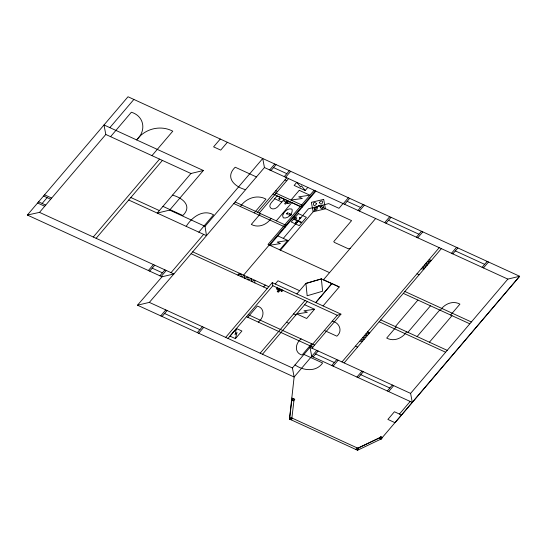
<?xml version="1.0" encoding="UTF-8"?>
<svg xmlns="http://www.w3.org/2000/svg" width="547" height="547" viewBox="0 0 547 547"><rect width="100%" height="100%" fill="white"/><g stroke="black" fill="none" stroke-linecap="round" stroke-linejoin="round"><path stroke-width="0.82" d="M289.472 419.057L290.806 417.498L358.859 448.69L357.526 450.249L357.813 448.212L380.309 437.497L381.211 438.967L357.526 450.249L289.472 419.057L294.129 377.006L292.419 367.974L337.267 315.27L340.952 314.135L272.256 282.649L225.685 337.383M296.864 222.533C296.741 221.2 295.277 223.258 296.768 222.643M300.535 218.212C300.412 216.879 298.949 218.937 300.447 218.321M236.468 328.528L235.019 334.675L236.995 332.35L235.429 338.641L229.986 336.145L236.468 328.528L241.911 331.017L235.429 338.641M136.593 139.902C146.411 131.041 144.613 116.313 131.376 112.224L110.583 136.668M274.703 198.752C273.192 201.043 267.141 205.446 271.1 208.4C273.623 209.774 276.556 208.195 278.238 206.212L284.201 199.204L277.097 195.942L274.703 198.752L281.814 202.014M128.709 200.017L206.479 235.661L205.043 226.314L262.738 158.507L264.44 167.539L173.884 273.965L162.028 276.782L27.35 215.046L128.012 96.751L519.65 276.269L395.043 422.708L387.885 419.426L394.414 411.754L401.573 415.036M42.153 203.457L47.117 197.624M109.865 127.649L133.878 99.438M27.35 215.046L39.514 212.373L105.797 134.473L104.005 124.962L203.354 170.507L169.666 210.103L157.235 213.091L190.93 173.495L203.354 170.507M151.97 155.642L172.77 131.198C160.921 124.866 145.817 128.442 137.502 138.835M93.277 237.015L159.56 159.115M96.122 238.314L162.404 160.421M220.256 139.034L213.597 146.856L220.708 150.117L227.367 142.288M148.367 270.519L153.413 264.577M186.206 226.369C191.703 217.371 202.875 208.831 213.569 214.814L198.814 232.154M149.693 271.127L154.746 265.192M159.881 275.797L164.934 269.862M161.215 276.406L166.267 270.471M171.047 272.659L203.634 234.362M269.692 169.946L274.744 164.011M240.345 206.54C245.835 198.342 256.946 194.164 265.972 199.129L254.246 212.913M271.025 170.555L276.078 164.62M160.743 315.865L165.796 309.923M162.076 316.474L167.129 310.539M284.276 176.633L289.329 170.691M285.609 177.242L290.662 171.307M257.48 212.222L286.785 177.782M259.257 213.036L288.563 178.595M260.502 213.603L251.299 224.414C258.321 228.297 266.854 224.796 271.025 218.431M276.317 220.851L291.831 202.622L300.303 206.506M305.192 190.486L301.465 185.891L300.577 186.93L296.761 182.349L294.149 185.419L305.205 190.493L307.824 187.423M239.401 273.233L237.801 275.107L241.104 274.013L241.213 276.673L244.516 275.579L244.625 278.232L247.928 277.144L248.037 279.797L251.34 278.703L251.449 281.363L254.752 280.269L254.861 282.929M314.094 190.301L268.023 244.447L329.574 272.666M243.572 275.141L315.298 190.848M269.801 245.261L315.886 191.115M197.337 332.638L202.39 326.703M198.67 333.253L203.723 327.311M283.284 238.383L308.487 208.769L328.692 203.607L338.976 208.325L343.031 203.559M279.784 249.808L287.763 240.434L277.213 242.116L280.413 243.579L269.828 245.247M280.495 250.136L318.539 205.481L351.584 220.626L333.745 241.589L334.415 242.417L348.343 248.796L350.36 248.235M263.647 286.956L265.247 285.076M227.996 338.443L272.844 285.739L272.256 282.649M343.29 203.682L348.343 197.747M275.237 284.016L277.979 280.796L299.64 290.724M247.805 317.294L257.35 306.074C265.466 308.351 263.962 317.978 258.259 322.087M344.631 204.291L349.677 198.356M277.008 289.083L277.814 288.132M279.804 289.042L277.329 291.161L277.308 291.763L278.785 291.825L280.29 289.26M358.025 210.431L363.078 204.496M359.358 211.046L364.405 205.104M296.877 293.93L305.841 283.442L321.492 278.874M260.174 353.191L305.021 300.488M323.421 279.838L375.652 218.513M262.485 354.251L307.332 301.547M384.657 222.643L389.71 216.708M385.991 223.251L391.043 217.316M323.065 305.937L339.229 286.936L331.92 283.585L315.749 302.587L331.831 283.613L321.376 278.902L305.93 283.449L307.161 295.77L322.6 291.223L321.376 278.902M301.137 338.921C295.387 343.058 293.889 352.76 302.067 355.051L311.687 343.748M311.975 348.186L340.952 314.135M316.802 350.395L294.129 377.006L137.482 305.205L162.028 276.782M313.082 356.945L318.135 351.01M416.417 237.2L421.47 231.265M417.751 237.815L422.804 231.873M294.737 399.358L293.404 400.924L291.688 400.137L293.021 398.572L294.737 399.358L291.797 398.031M331.783 365.512L336.829 359.577M333.116 366.128L338.169 360.186M291.195 419.843L292.522 418.284M341.984 361.943L439.227 247.661M344.118 362.921L441.361 248.639M451.487 253.275L456.54 247.34M452.82 253.883L457.873 247.948M395.344 326.586L417.935 300.036M396.151 326.956L386.702 338.06C393.867 342.032 402.476 338.251 406.653 331.769M356.945 377.054L361.998 371.112M358.278 377.662L363.331 371.728M407.891 332.337L430.482 305.787M417.115 336.562L439.706 310.012M440.301 310.334C444.41 303.961 452.861 300.214 459.918 304.125L450.612 315.058M482.119 267.319L487.172 261.377M483.452 267.927L488.505 261.992M387.297 390.961L392.349 385.026M429.429 342.21L452.02 315.66M388.63 391.577L393.683 385.635M355.81 449.463L357.136 447.904M410.599 393.389L310.019 347.29L311.722 356.323L412.301 402.428L410.599 393.389L507.842 279.107L519.65 276.269L380.999 439.07M399.44 414.058L410.168 401.45M380.733 436.779L379.406 438.338L381.122 439.132L382.449 437.566L380.733 436.779L382.326 437.511M137.482 305.205L149.345 302.388L173.884 273.965L39.514 212.373M357.813 448.212L380.069 437.559M314.518 309.267L303.941 310.799L307.298 312.337L296.809 313.964L306.676 318.491L314.532 309.253L304.665 304.734M421.156 268.898L424.089 268.933L422.763 267.011L425.696 267.045L424.363 265.131L427.296 265.165L425.969 263.244L428.903 263.278L427.569 261.357L430.503 261.398L429.176 259.476L431.309 260.454M359.577 341.266L362.517 341.301L361.191 339.372L364.131 339.4L362.805 337.478L365.745 337.506L364.418 335.578L367.358 335.612L366.025 333.684L368.972 333.718L367.639 331.79L369.772 332.767M323.503 279.797L339.229 286.936M273.555 167.587L286.806 173.659M347.154 201.323L360.548 207.463M388.52 220.284L418.947 234.232M455.343 250.916L484.649 264.351M264.44 167.539L507.842 279.107M284.973 179.915L286.744 180.729M256.44 176.948L235.203 167.211C224.571 177.44 234.567 186.862 245.603 189.679M275.75 190.753L277.527 191.566M274.341 192.4L303.435 205.734M273.015 193.966L302.101 207.299M417.026 273.753L419.159 274.731M105.797 134.473L190.93 173.495M235.142 201.98L286.566 225.555M233.808 203.539L285.24 227.114M404.889 291.496L471.37 321.971M277.808 235.873L288.474 240.762M403.296 293.37L469.798 323.81M172.51 195.142C182.342 197.713 192.763 205.857 182.842 215.491L162.951 206.376M169.666 210.103L205.043 226.314M130.836 197.515L159.362 210.595M380.733 319.886L447.214 350.36M379.139 321.759L445.62 352.234M272.844 285.739L337.267 315.27M278.997 289.999L276.433 288.823L277.247 287.872L282.867 290.443L282.054 291.401L279.476 290.218M278.744 290.293L279.223 290.512M192.715 251.832L268.803 286.71M191.122 253.712L267.209 288.584M332.234 321.178C339.482 322.532 342.99 331.133 336.849 336.179L324.35 330.443M44.56 194.821L51.671 198.082M43.562 195.997L50.673 199.258M293.623 313.875L295.934 314.935M355.42 346.148L357.553 347.126M38.598 201.829L45.709 205.084M37.599 202.999L44.71 206.26M286.505 322.251L288.816 323.311M152.223 268.16L162.404 272.83M248.229 314.662L314.607 345.095M246.499 316.699L312.877 347.126M315.612 353.977L334.306 362.545M360.808 374.695L389.82 387.994M303.947 354.429L322.634 362.989C316.139 372.295 303.332 370.784 295.024 364.911M149.345 302.388L292.419 367.974M164.599 313.506L199.86 329.67M287.804 201.481C288.734 207.108 284.214 199.354 287.804 201.481M291.797 400.233L289.554 419.098L291.886 417.99L293.999 400.117L291.797 400.233M314.06 208.537C316.686 214.267 319.817 203.45 314.06 208.537M316.672 203.669C312.761 209.583 311.893 199.176 316.672 203.669M319.325 202.349C321.951 208.079 325.082 197.262 319.325 202.349M320.207 207.053C322.839 212.79 325.971 201.966 320.207 207.053M295.756 222.232L296.105 223.019L297.233 222.239L296.816 221.829L295.756 222.232M299.435 217.918L299.783 218.704L300.905 217.918L300.494 217.508L299.435 217.918M283.202 213.973L282.614 215.716L283.312 217.884C287.626 219.039 292.693 214.164 292.214 209.809L291.647 209.05C288.194 207.922 284.802 211.135 283.202 213.973M287.161 213.419C287.031 214.862 288.686 212.147 287.161 213.419M286.915 213.378L286.806 214.123L287.387 214.103L288.153 212.81L286.915 213.378M278.813 291.777C277.425 292.283 276.741 290.245 278.799 291.797M285.917 202.048L284.597 203.744L285.445 204.14L286.833 202.684L289.117 203.518L290.382 202.034L285.049 199.587L283.784 201.07L285.917 202.048M279.093 198.486L278.69 198.958L279.818 199.477L280.221 198.999L279.093 198.486M299.257 190.315L290.99 200.031L302.327 198.499L298.703 196.838L309.923 195.204L299.257 190.315M289.684 213.651L288.672 214.841L290.498 215.675L291.51 214.492L289.684 213.651M294.368 216.865L293.568 217.809L296.057 218.944L296.857 218.007L294.368 216.865M293.63 219.19L291.257 221.973L299.257 225.644L301.629 222.855L293.63 219.19M298.388 213.624L294.006 218.779L302.006 222.444L306.388 217.289L298.388 213.624M282.259 290.17L281.452 291.12L282.279 290.177M323.674 199.388L311.366 202.349L313.144 211.757L325.444 208.804L323.674 199.388"/></g></svg>
